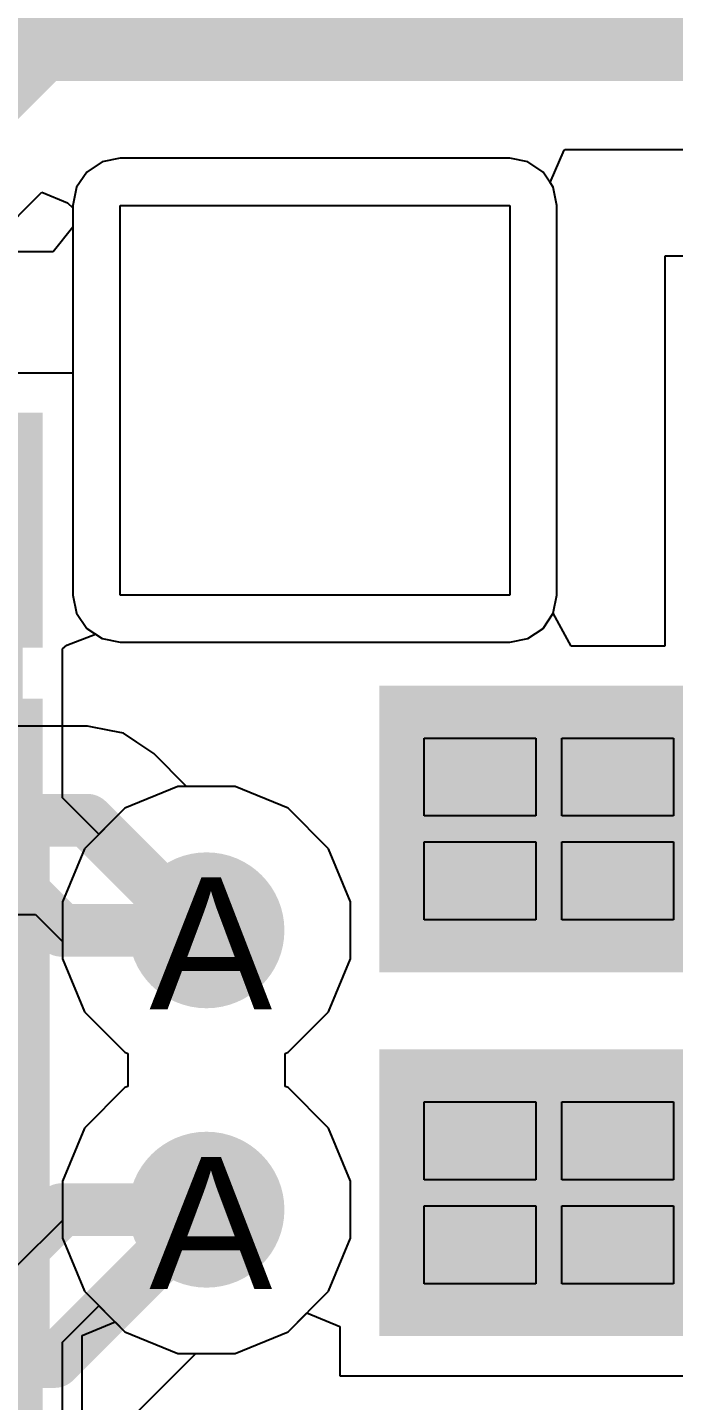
# Model space of a CAD drawing. Header units: inches. Extents: x 0 to 5271, y 0 to 5417.
# Drawn here: x 120.09 to 122.57, y 42.14 to 47.42 of the extents above; entities that cross this region are included whole.
import ezdxf

# ---------------------------------------------------------------- set-up
doc = ezdxf.new("R2010")
doc.units = ezdxf.units.IN
for name, color, linetype in [('Bottom Layer', 5, 'Continuous'), ('Bottom Overlay', 54, 'Continuous'), ('Bottom Paste', 16, 'Continuous'), ('Bottom Solder', 6, 'Continuous'), ('Drill Drawing', 1, 'Continuous'), ('Keep-Out Layer', 6, 'Continuous'), ('L2_GND1', 16, 'Continuous'), ('L3_SIG1', 76, 'Continuous'), ('L4_PWR', 90, 'Continuous'), ('L5_GND2', 156, 'Continuous'), ('L6_SIG2', 130, 'Continuous'), ('L7_GND3', 216, 'Continuous'), ('Top Layer', 1, 'Continuous'), ('Top Paste', 8, 'Continuous'), ('Top Solder', 216, 'Continuous'), ('Via Holes', 16, 'Continuous')]:
    doc.layers.add(name, color=color, linetype=linetype)
doc.styles.add('Arial', font='', dxfattribs={"height": 0.2})
doc.styles.get('Arial').set_extended_font_data('Arial')

# ---------------------------------------------------------------- blocks, each defined once
blk = doc.blocks.new('TXB0102DCUT_B_267')
at = {"layer": 'Bottom Layer'}
for points in [[(-1.95, 0.9), (-1.15, 0.9), (-1.15, 0.6), (-1.95, 0.6)], [(1.15, 0.9), (1.95, 0.9), (1.95, 0.6), (1.15, 0.6)], [(-1.95, 0.4), (-1.15, 0.4), (-1.15, 0.1), (-1.95, 0.1)], [(1.15, 0.4), (1.95, 0.4), (1.95, 0.1), (1.15, 0.1)], [(-1.95, -0.1), (-1.15, -0.1), (-1.15, -0.4), (-1.95, -0.4)], [(1.15, -0.1), (1.95, -0.1), (1.95, -0.4), (1.15, -0.4)], [(-1.95, -0.6), (-1.15, -0.6), (-1.15, -0.9), (-1.95, -0.9)], [(1.15, -0.6), (1.95, -0.6), (1.95, -0.9), (1.15, -0.9)]]:
    blk.add_hatch(color=5, dxfattribs=at).paths.add_polyline_path(points)
at = {"layer": 'Bottom Paste'}
for points in [[(-1.95, 0.9), (-1.15, 0.9), (-1.15, 0.6), (-1.95, 0.6)], [(1.15, 0.9), (1.95, 0.9), (1.95, 0.6), (1.15, 0.6)], [(-1.95, 0.4), (-1.15, 0.4), (-1.15, 0.1), (-1.95, 0.1)], [(1.15, 0.4), (1.95, 0.4), (1.95, 0.1), (1.15, 0.1)], [(-1.95, -0.1), (-1.15, -0.1), (-1.15, -0.4), (-1.95, -0.4)], [(1.15, -0.1), (1.95, -0.1), (1.95, -0.4), (1.15, -0.4)], [(-1.95, -0.6), (-1.15, -0.6), (-1.15, -0.9), (-1.95, -0.9)], [(1.15, -0.6), (1.95, -0.6), (1.95, -0.9), (1.15, -0.9)]]:
    blk.add_hatch(color=16, dxfattribs=at).paths.add_polyline_path(points)
at = {"layer": 'Bottom Solder'}
for points in [[(-2.0516, 1.0016), (-1.0484, 1.0016), (-1.0484, 0.4984), (-2.0516, 0.4984)], [(1.0484, 1.0016), (2.0516, 1.0016), (2.0516, 0.4984), (1.0484, 0.4984)], [(-2.0516, 0.5016), (-1.0484, 0.5016), (-1.0484, -0.0016), (-2.0516, -0.0016)], [(1.0484, 0.5016), (2.0516, 0.5016), (2.0516, -0.0016), (1.0484, -0.0016)], [(-2.0516, 0.0016), (-1.0484, 0.0016), (-1.0484, -0.5016), (-2.0516, -0.5016)], [(1.0484, 0.0016), (2.0516, 0.0016), (2.0516, -0.5016), (1.0484, -0.5016)], [(-2.0516, -0.4984), (-1.0484, -0.4984), (-1.0484, -1.0016), (-2.0516, -1.0016)], [(1.0484, -0.4984), (2.0516, -0.4984), (2.0516, -1.0016), (1.0484, -1.0016)]]:
    blk.add_hatch(color=6, dxfattribs=at).paths.add_polyline_path(points)
at = {"layer": 'Bottom Overlay'}
for points in [[(-1.0414, 1.0414, 0.127, 0.127, 0), (0.9652, 1.0414, 0.127, 0.127, 0)], [(-1.0414, -1.0414, 0.127, 0.127, 0), (0.9652, -1.0414, 0.127, 0.127, 0)]]:
    blk.add_lwpolyline(points, format="xyseb", dxfattribs=at)
for points in [[(-1.0732, 1.0414, 0.0635, 0.0635, 1), (-1.0097, 1.0414, 0.0635, 0.0635, 1)], [(0.9334, 1.0414, 0.0635, 0.0635, 1), (0.9969, 1.0414, 0.0635, 0.0635, 1)], [(-1.5367, -1.0922, 0.2, 0.2, 1), (-1.6129, -1.0922, 0.2, 0.2, 1)], [(-1.6629, -1.0922, 0.1, 0.1, 1), (-1.5629, -1.0922, 0.1, 0.1, 1)], [(-1.5867, -1.0922, 0.1, 0.1, 1), (-1.4867, -1.0922, 0.1, 0.1, 1)], [(-1.0732, -1.0414, 0.0635, 0.0635, 1), (-1.0097, -1.0414, 0.0635, 0.0635, 1)], [(0.9334, -1.0414, 0.0635, 0.0635, 1), (0.9969, -1.0414, 0.0635, 0.0635, 1)]]:
    blk.add_lwpolyline(points, format="xyseb", close=True, dxfattribs=at)
blk = doc.blocks.new('A7682E_268')
at = {"layer": 'Top Layer'}
for points in [[(-5.9, 5.35), (-4.8, 5.35), (-4.8, 4.45), (-5.9, 4.45)], [(-5.9, 3.95), (-4.8, 3.95), (-4.8, 3.05), (-5.9, 3.05)]]:
    blk.add_hatch(color=1, dxfattribs=at).paths.add_polyline_path(points)
at = {"layer": 'Top Solder'}
for points in [[(-8.4016, 6.5015), (-7.2984, 6.5015), (-7.2984, 5.5983), (-8.4016, 5.5983)], [(-6.0016, 5.4516), (-4.6984, 5.4516), (-4.6984, 4.3484), (-6.0016, 4.3484)], [(-8.4016, 5.4016), (-7.2984, 5.4016), (-7.2984, 4.4984), (-8.4016, 4.4984)], [(-8.4016, 4.3015), (-7.2984, 4.3015), (-7.2984, 3.3983), (-8.4016, 3.3983)], [(-6.0016, 4.0516), (-4.6984, 4.0516), (-4.6984, 2.9484), (-6.0016, 2.9484)], [(-8.4016, 3.2016), (-7.2984, 3.2016), (-7.2984, 2.2984), (-8.4016, 2.2984)]]:
    blk.add_hatch(color=216, dxfattribs=at).paths.add_polyline_path(points)
at = {"layer": 'Keep-Out Layer'}
for p, q in [((-7, 5.8), (-7, 7.3)), ((-7, 7.3), (-5.5, 7.3)), ((-5.5, 7.3), (-5.5, 5.8)), ((-5.5, 5.8), (-7, 5.8))]:
    blk.add_line(p, q, dxfattribs=at)
at = {"layer": 'Top Paste'}
for p, q in [((-5.83, 4.95), (-5.83, 5.25)), ((-5.83, 5.25), (-5.4, 5.25)), ((-5.4, 5.25), (-5.4, 4.95)), ((-5.3, 4.95), (-5.3, 5.25)), ((-5.3, 5.25), (-4.87, 5.25)), ((-4.87, 5.25), (-4.87, 4.95)), ((-5.4, 4.95), (-5.83, 4.95)), ((-4.87, 4.95), (-5.3, 4.95)), ((-5.83, 4.55), (-5.83, 4.85)), ((-5.83, 4.85), (-5.4, 4.85)), ((-5.4, 4.85), (-5.4, 4.55)), ((-5.3, 4.55), (-5.3, 4.85)), ((-5.3, 4.85), (-4.87, 4.85)), ((-4.87, 4.85), (-4.87, 4.55)), ((-5.4, 4.55), (-5.83, 4.55)), ((-4.87, 4.55), (-5.3, 4.55)), ((-5.83, 3.55), (-5.83, 3.85)), ((-5.83, 3.85), (-5.4, 3.85)), ((-5.4, 3.85), (-5.4, 3.55)), ((-5.3, 3.55), (-5.3, 3.85)), ((-5.3, 3.85), (-4.87, 3.85)), ((-4.87, 3.85), (-4.87, 3.55)), ((-5.4, 3.55), (-5.83, 3.55)), ((-4.87, 3.55), (-5.3, 3.55)), ((-5.83, 3.15), (-5.83, 3.45)), ((-5.83, 3.45), (-5.4, 3.45)), ((-5.4, 3.45), (-5.4, 3.15)), ((-5.3, 3.15), (-5.3, 3.45)), ((-5.3, 3.45), (-4.87, 3.45)), ((-4.87, 3.45), (-4.87, 3.15)), ((-5.4, 3.15), (-5.83, 3.15)), ((-4.87, 3.15), (-5.3, 3.15))]:
    blk.add_line(p, q, dxfattribs=at)

msp = doc.modelspace()

# ---------------------------------------------------------------- hatches: boundary and pattern name
at = {"layer": 'Bottom Layer'}
h = msp.add_hatch(color=5, dxfattribs=at)
edge = h.paths.add_edge_path()
edge.add_arc((120.7757, 43.9504), 0.3, 0, 360)
h = msp.add_hatch(color=5, dxfattribs=at)
edge = h.paths.add_edge_path()
edge.add_arc((120.7757, 42.8752), 0.3, 0, 360)
at = {"layer": 'L2_GND1'}
h = msp.add_hatch(color=16, dxfattribs=at)
edge = h.paths.add_edge_path()
edge.add_arc((120.7757, 43.9504), 0.3, 0, 360)
h = msp.add_hatch(color=16, dxfattribs=at)
edge = h.paths.add_edge_path()
edge.add_arc((120.7757, 42.8752), 0.3, 0, 360)
at = {"layer": 'L3_SIG1'}
h = msp.add_hatch(color=76, dxfattribs=at)
edge = h.paths.add_edge_path()
edge.add_arc((120.7757, 43.9504), 0.3, 0, 360)
h = msp.add_hatch(color=76, dxfattribs=at)
edge = h.paths.add_edge_path()
edge.add_arc((120.7757, 42.8752), 0.3, 0, 360)
at = {"layer": 'L4_PWR'}
h = msp.add_hatch(color=90, dxfattribs=at)
edge = h.paths.add_edge_path()
edge.add_arc((120.7757, 43.9504), 0.3, 0, 360)
h = msp.add_hatch(color=90, dxfattribs=at)
edge = h.paths.add_edge_path()
edge.add_arc((120.7757, 42.8752), 0.3, 0, 360)
at = {"layer": 'L5_GND2'}
h = msp.add_hatch(color=156, dxfattribs=at)
edge = h.paths.add_edge_path()
edge.add_arc((120.7757, 43.9504), 0.3, 0, 360)
h = msp.add_hatch(color=156, dxfattribs=at)
edge = h.paths.add_edge_path()
edge.add_arc((120.7757, 42.8752), 0.3, 0, 360)
at = {"layer": 'L6_SIG2'}
h = msp.add_hatch(color=130, dxfattribs=at)
edge = h.paths.add_edge_path()
edge.add_arc((120.7757, 43.9504), 0.3, 0, 360)
h = msp.add_hatch(color=130, dxfattribs=at)
edge = h.paths.add_edge_path()
edge.add_arc((120.7757, 42.8752), 0.3, 0, 360)
at = {"layer": 'L7_GND3'}
h = msp.add_hatch(color=216, dxfattribs=at)
edge = h.paths.add_edge_path()
edge.add_arc((120.7757, 43.9504), 0.3, 0, 360)
h = msp.add_hatch(color=216, dxfattribs=at)
edge = h.paths.add_edge_path()
edge.add_arc((120.7757, 42.8752), 0.3, 0, 360)
at = {"layer": 'Top Layer'}
h = msp.add_hatch(color=1, dxfattribs=at)
edge = h.paths.add_edge_path()
edge.add_arc((120.7757, 43.9504), 0.3, 0, 360)
h = msp.add_hatch(color=1, dxfattribs=at)
edge = h.paths.add_edge_path()
edge.add_arc((120.7757, 42.8752), 0.3, 0, 360)
at = {"layer": 'Via Holes'}
h = msp.add_hatch(color=7, dxfattribs=at)
edge = h.paths.add_edge_path()
edge.add_arc((120.7757, 43.9504), 0.15, 0, 360)
h = msp.add_hatch(color=7, dxfattribs=at)
edge = h.paths.add_edge_path()
edge.add_arc((120.7757, 42.8752), 0.15, 0, 360)

# ---------------------------------------------------------------- linework, layer by layer
at = {"layer": 'Bottom Layer'}
for p, q in [((120.3738, 46.9079), (120.315, 46.8686)), ((120.4432, 46.9217), (120.3738, 46.9079)), ((121.9432, 46.9217), (120.4432, 46.9217)), ((122.0125, 46.9079), (121.9432, 46.9217)), ((122.0713, 46.8686), (122.0125, 46.9079)), ((120.315, 46.8686), (120.2757, 46.8098)), ((122.1106, 46.8098), (122.0713, 46.8686)), ((120.2757, 46.8098), (120.2619, 46.7404)), ((122.1244, 46.7404), (122.1106, 46.8098)), ((120.2619, 46.7404), (120.2619, 46.6568)), ((122.1244, 45.2404), (122.1244, 46.7404)), ((120.2619, 46.6568), (120.1853, 46.5615)), ((120.1349, 46.5615), (119.492, 46.5615)), ((120.1853, 46.5615), (120.1349, 46.5615)), ((122.1106, 45.1711), (122.1244, 45.2404)), ((122.0713, 45.1123), (122.1106, 45.1711)), ((120.2382, 45.0483), (120.348, 45.0902)), ((120.348, 45.0902), (120.3738, 45.073)), ((122.0125, 45.073), (122.0713, 45.1123)), ((120.221, 45.0339), (120.2382, 45.0483)), ((120.221, 44.4604), (120.221, 45.0339)), ((120.3738, 45.073), (120.4432, 45.0592)), ((120.4432, 45.0592), (121.9432, 45.0592)), ((121.9432, 45.0592), (122.0125, 45.073)), ((120.6655, 44.5044), (120.4619, 44.4201)), ((120.8859, 44.5044), (120.6655, 44.5044)), ((121.0895, 44.4201), (120.8859, 44.5044)), ((120.3616, 44.3198), (120.221, 44.4604)), ((120.4619, 44.4201), (120.3616, 44.3198)), ((121.2453, 44.2643), (121.0895, 44.4201)), ((121.3297, 44.0606), (121.2453, 44.2643)), ((121.3297, 43.8402), (121.3297, 44.0606)), ((121.2453, 43.6366), (121.3297, 43.8402)), ((121.0895, 43.4808), (121.2453, 43.6366)), ((121.0787, 43.4763), (121.0895, 43.4808)), ((121.0787, 43.3493), (121.0787, 43.4763)), ((121.0895, 43.3449), (121.0787, 43.3493)), ((121.2453, 43.189), (121.0895, 43.3449)), ((121.3297, 42.9854), (121.2453, 43.189)), ((121.3297, 42.765), (121.3297, 42.9854)), ((121.2453, 42.5614), (121.3297, 42.765)), ((121.0895, 42.4055), (121.2453, 42.5614)), ((120.221, 42.3652), (120.3616, 42.5058)), ((120.3616, 42.5058), (120.4619, 42.4055)), ((120.4619, 42.4055), (120.6655, 42.3212)), ((120.8859, 42.3212), (121.0895, 42.4055)), ((120.221, 41.2088), (120.221, 42.3652)), ((120.6655, 42.3212), (120.8859, 42.3212))]:
    msp.add_line(p, q, dxfattribs=at)
for points in [[(119.817, 44.3517, 0.2032, 0.2032, 0), (120.2182, 43.9504, 0.2032, 0.2032, 0)], [(120.2182, 43.9504, 0.2032, 0.2032, 0), (120.7757, 43.9504, 0.2032, 0.2032, 0)], [(119.817, 42.474, 0.2032, 0.2032, 0), (120.2182, 42.8752, 0.2032, 0.2032, 0)], [(120.2182, 42.8752, 0.2032, 0.2032, 0), (120.7757, 42.8752, 0.2032, 0.2032, 0)]]:
    msp.add_lwpolyline(points, format="xyseb", dxfattribs=at)
for points in [[(120.1674, 43.9504, 0.1016, 0.1016, 1), (120.269, 43.9504, 0.1016, 0.1016, 1)], [(120.1674, 43.9504, 0.1016, 0.1016, 1), (120.269, 43.9504, 0.1016, 0.1016, 1)], [(120.7249, 43.9504, 0.1016, 0.1016, 1), (120.8265, 43.9504, 0.1016, 0.1016, 1)], [(120.1674, 42.8752, 0.1016, 0.1016, 1), (120.269, 42.8752, 0.1016, 0.1016, 1)], [(120.1674, 42.8752, 0.1016, 0.1016, 1), (120.269, 42.8752, 0.1016, 0.1016, 1)], [(120.7249, 42.8752, 0.1016, 0.1016, 1), (120.8265, 42.8752, 0.1016, 0.1016, 1)]]:
    msp.add_lwpolyline(points, format="xyseb", close=True, dxfattribs=at)
at = {"layer": 'L2_GND1'}
for p, q in [((120.3738, 46.9079), (120.315, 46.8686)), ((120.4432, 46.9217), (120.3738, 46.9079)), ((121.9432, 46.9217), (120.4432, 46.9217)), ((122.0125, 46.9079), (121.9432, 46.9217)), ((122.0713, 46.8686), (122.0125, 46.9079)), ((120.315, 46.8686), (120.2757, 46.8098)), ((122.1106, 46.8098), (122.0713, 46.8686)), ((120.2757, 46.8098), (120.2619, 46.7404)), ((122.1244, 46.7404), (122.1106, 46.8098)), ((120.2619, 46.7404), (120.2619, 45.2404)), ((122.1244, 45.2404), (122.1244, 46.7404)), ((120.2619, 45.2404), (120.2757, 45.1711)), ((122.1106, 45.1711), (122.1244, 45.2404)), ((120.2757, 45.1711), (120.315, 45.1123)), ((122.0713, 45.1123), (122.1106, 45.1711)), ((120.315, 45.1123), (120.3738, 45.073)), ((122.0125, 45.073), (122.0713, 45.1123)), ((120.3738, 45.073), (120.4432, 45.0592)), ((120.4432, 45.0592), (121.9432, 45.0592)), ((121.9432, 45.0592), (122.0125, 45.073)), ((120.6655, 44.5044), (120.4619, 44.4201)), ((120.8859, 44.5044), (120.6655, 44.5044)), ((121.0895, 44.4201), (120.8859, 44.5044)), ((120.4619, 44.4201), (120.306, 44.2643)), ((121.2453, 44.2643), (121.0895, 44.4201)), ((120.306, 44.2643), (120.2217, 44.0606)), ((121.3297, 44.0606), (121.2453, 44.2643)), ((120.2217, 44.0606), (120.2217, 43.8402)), ((121.3297, 43.8402), (121.3297, 44.0606)), ((120.2217, 43.8402), (120.306, 43.6366)), ((121.2453, 43.6366), (121.3297, 43.8402)), ((120.306, 43.6366), (120.4619, 43.4808)), ((121.0895, 43.4808), (121.2453, 43.6366)), ((120.4619, 43.4808), (120.4726, 43.4763)), ((120.4726, 43.4763), (120.4726, 43.3493)), ((121.0787, 43.4763), (121.0895, 43.4808)), ((121.0787, 43.3493), (121.0787, 43.4763)), ((120.4619, 43.3449), (120.306, 43.189)), ((120.4726, 43.3493), (120.4619, 43.3449)), ((121.0895, 43.3449), (121.0787, 43.3493)), ((121.2453, 43.189), (121.0895, 43.3449)), ((120.306, 43.189), (120.2217, 42.9854)), ((121.3297, 42.9854), (121.2453, 43.189)), ((120.2217, 42.9854), (120.2217, 42.765)), ((121.3297, 42.765), (121.3297, 42.9854)), ((120.2217, 42.765), (120.306, 42.5614)), ((121.2453, 42.5614), (121.3297, 42.765)), ((120.306, 42.5614), (120.4619, 42.4055)), ((121.0895, 42.4055), (121.2453, 42.5614)), ((120.4619, 42.4055), (120.6655, 42.3212)), ((120.8859, 42.3212), (121.0895, 42.4055)), ((120.6655, 42.3212), (120.8859, 42.3212))]:
    msp.add_line(p, q, dxfattribs=at)
at = {"layer": 'L3_SIG1'}
for p, q in [((120.3738, 46.9079), (120.315, 46.8686)), ((120.4432, 46.9217), (120.3738, 46.9079)), ((121.9432, 46.9217), (120.4432, 46.9217)), ((122.0125, 46.9079), (121.9432, 46.9217)), ((122.0713, 46.8686), (122.0125, 46.9079)), ((120.315, 46.8686), (120.2757, 46.8098)), ((122.1106, 46.8098), (122.0713, 46.8686)), ((120.2757, 46.8098), (120.2619, 46.7404)), ((122.1244, 46.7404), (122.1106, 46.8098)), ((120.2619, 46.7404), (120.2619, 45.2404)), ((122.1244, 45.2404), (122.1244, 46.7404)), ((120.2619, 45.2404), (120.2757, 45.1711)), ((122.1106, 45.1711), (122.1244, 45.2404)), ((120.2757, 45.1711), (120.315, 45.1123)), ((122.0713, 45.1123), (122.1106, 45.1711)), ((120.315, 45.1123), (120.3738, 45.073)), ((122.0125, 45.073), (122.0713, 45.1123)), ((120.3738, 45.073), (120.4432, 45.0592)), ((120.4432, 45.0592), (121.9432, 45.0592)), ((121.9432, 45.0592), (122.0125, 45.073)), ((120.6655, 44.5044), (120.4619, 44.4201)), ((120.8859, 44.5044), (120.6655, 44.5044)), ((121.0895, 44.4201), (120.8859, 44.5044)), ((120.4619, 44.4201), (120.306, 44.2643)), ((121.2453, 44.2643), (121.0895, 44.4201)), ((120.306, 44.2643), (120.2217, 44.0606)), ((121.3297, 44.0606), (121.2453, 44.2643)), ((120.2217, 44.0606), (120.2217, 43.8402)), ((121.3297, 43.8402), (121.3297, 44.0606)), ((120.2217, 43.8402), (120.306, 43.6366)), ((121.2453, 43.6366), (121.3297, 43.8402)), ((120.306, 43.6366), (120.4619, 43.4808)), ((121.0895, 43.4808), (121.2453, 43.6366)), ((120.4619, 43.4808), (120.4726, 43.4763)), ((120.4726, 43.4763), (120.4726, 43.3493)), ((121.0787, 43.4763), (121.0895, 43.4808)), ((121.0787, 43.3493), (121.0787, 43.4763)), ((120.4619, 43.3449), (120.306, 43.189)), ((120.4726, 43.3493), (120.4619, 43.3449)), ((121.0895, 43.3449), (121.0787, 43.3493)), ((121.2453, 43.189), (121.0895, 43.3449)), ((120.306, 43.189), (120.2217, 42.9854)), ((121.3297, 42.9854), (121.2453, 43.189)), ((120.2217, 42.9854), (120.2217, 42.834)), ((121.3297, 42.765), (121.3297, 42.9854)), ((120.2217, 42.834), (120.0413, 42.6536)), ((121.2453, 42.5614), (121.3297, 42.765)), ((121.0895, 42.4055), (121.2453, 42.5614)), ((120.8859, 42.3212), (121.0895, 42.4055)), ((120.4478, 42.0346), (120.7344, 42.3212)), ((120.7344, 42.3212), (120.8859, 42.3212))]:
    msp.add_line(p, q, dxfattribs=at)
for points in [[(120.1915, 42.291, 0.2032, 0.2032, 0), (120.7757, 42.8752, 0.2032, 0.2032, 0)], [(115.5904, 42.291, 0.2032, 0.2032, 0), (120.1915, 42.291, 0.2032, 0.2032, 0)]]:
    msp.add_lwpolyline(points, format="xyseb", dxfattribs=at)
for points in [[(120.7249, 42.8752, 0.1016, 0.1016, 1), (120.8265, 42.8752, 0.1016, 0.1016, 1)], [(120.1407, 42.291, 0.1016, 0.1016, 1), (120.2423, 42.291, 0.1016, 0.1016, 1)], [(120.1407, 42.291, 0.1016, 0.1016, 1), (120.2423, 42.291, 0.1016, 0.1016, 1)]]:
    msp.add_lwpolyline(points, format="xyseb", close=True, dxfattribs=at)
at = {"layer": 'L4_PWR'}
for p, q in [((122.0987, 46.8277), (122.1528, 46.9525)), ((122.1528, 46.9525), (122.155, 46.9547)), ((122.155, 46.9547), (123.4832, 46.9547)), ((122.1106, 46.8098), (122.0987, 46.8277)), ((119.0812, 45.7301), (120.1425, 46.7914)), ((120.1425, 46.7914), (120.2406, 46.7495)), ((122.1244, 46.7404), (122.1106, 46.8098)), ((120.2406, 46.7495), (120.2619, 46.7312)), ((120.2619, 46.7312), (120.2619, 45.2404)), ((122.1244, 45.2404), (122.1244, 46.7404)), ((120.2619, 45.2404), (120.2757, 45.1711)), ((122.1106, 45.1711), (122.1244, 45.2404)), ((120.2757, 45.1711), (120.315, 45.1123)), ((122.0713, 45.1123), (122.1106, 45.1711)), ((120.315, 45.1123), (120.3738, 45.073)), ((122.0125, 45.073), (122.0713, 45.1123)), ((120.3738, 45.073), (120.4432, 45.0592)), ((120.4432, 45.0592), (121.9432, 45.0592)), ((121.9432, 45.0592), (122.0125, 45.073)), ((120.6655, 44.5044), (120.4619, 44.4201)), ((120.8859, 44.5044), (120.6655, 44.5044)), ((121.0895, 44.4201), (120.8859, 44.5044)), ((120.4619, 44.4201), (120.306, 44.2643)), ((121.2453, 44.2643), (121.0895, 44.4201)), ((120.306, 44.2643), (120.2217, 44.0606)), ((121.3297, 44.0606), (121.2453, 44.2643)), ((120.2217, 44.0606), (120.2217, 43.8402)), ((121.3297, 43.8402), (121.3297, 44.0606)), ((120.2217, 43.8402), (120.306, 43.6366)), ((121.2453, 43.6366), (121.3297, 43.8402)), ((120.306, 43.6366), (120.4619, 43.4808)), ((121.0895, 43.4808), (121.2453, 43.6366)), ((120.4619, 43.4808), (120.4726, 43.4763)), ((120.4726, 43.4763), (120.4726, 43.3493)), ((121.0787, 43.4763), (121.0895, 43.4808)), ((121.0787, 43.3493), (121.0787, 43.4763)), ((120.4619, 43.3449), (120.306, 43.189)), ((120.4726, 43.3493), (120.4619, 43.3449)), ((121.0895, 43.3449), (121.0787, 43.3493)), ((121.2453, 43.189), (121.0895, 43.3449)), ((120.306, 43.189), (120.2217, 42.9854)), ((121.3297, 42.9854), (121.2453, 43.189)), ((120.2217, 42.9854), (120.2217, 42.765)), ((121.3297, 42.765), (121.3297, 42.9854)), ((120.2217, 42.765), (120.306, 42.5614)), ((121.2453, 42.5614), (121.3297, 42.765)), ((120.306, 42.5614), (120.4619, 42.4055)), ((121.0895, 42.4055), (121.2453, 42.5614)), ((120.4619, 42.4055), (120.6655, 42.3212)), ((120.8859, 42.3212), (121.0895, 42.4055)), ((120.6655, 42.3212), (120.8859, 42.3212))]:
    msp.add_line(p, q, dxfattribs=at)
for points in [[(118.715, 46.0964, 0.508, 0.508, 0), (120.0912, 47.4726, 0.508, 0.508, 0)], [(120.0912, 47.4726, 0.508, 0.508, 0), (123.4832, 47.4726, 0.508, 0.508, 0)]]:
    msp.add_lwpolyline(points, format="xyseb", dxfattribs=at)
msp.add_lwpolyline([(119.9642, 47.4726, 0.254, 0.254, 1), (120.2182, 47.4726, 0.254, 0.254, 1)], format="xyseb", close=True, dxfattribs=at)
msp.add_lwpolyline([(119.9642, 47.4726, 0.254, 0.254, 1), (120.2182, 47.4726, 0.254, 0.254, 1)], format="xyseb", close=True, dxfattribs=at)
at = {"layer": 'L5_GND2'}
for p, q in [((120.3738, 46.9079), (120.315, 46.8686)), ((120.4432, 46.9217), (120.3738, 46.9079)), ((121.9432, 46.9217), (120.4432, 46.9217)), ((122.0125, 46.9079), (121.9432, 46.9217)), ((122.0713, 46.8686), (122.0125, 46.9079)), ((120.315, 46.8686), (120.2757, 46.8098)), ((122.1106, 46.8098), (122.0713, 46.8686)), ((120.2757, 46.8098), (120.2619, 46.7404)), ((122.1244, 46.7404), (122.1106, 46.8098)), ((120.2619, 46.7404), (120.2619, 45.2404)), ((122.1244, 45.2404), (122.1244, 46.7404)), ((120.2619, 45.2404), (120.2757, 45.1711)), ((122.1106, 45.1711), (122.1244, 45.2404)), ((120.2757, 45.1711), (120.315, 45.1123)), ((122.0713, 45.1123), (122.1106, 45.1711)), ((120.315, 45.1123), (120.3738, 45.073)), ((122.0125, 45.073), (122.0713, 45.1123)), ((120.3738, 45.073), (120.4432, 45.0592)), ((120.4432, 45.0592), (121.9432, 45.0592)), ((121.9432, 45.0592), (122.0125, 45.073)), ((120.6655, 44.5044), (120.4619, 44.4201)), ((120.8859, 44.5044), (120.6655, 44.5044)), ((121.0895, 44.4201), (120.8859, 44.5044)), ((120.4619, 44.4201), (120.306, 44.2643)), ((121.2453, 44.2643), (121.0895, 44.4201)), ((120.306, 44.2643), (120.2217, 44.0606)), ((121.3297, 44.0606), (121.2453, 44.2643)), ((120.2217, 44.0606), (120.2217, 43.8402)), ((121.3297, 43.8402), (121.3297, 44.0606)), ((120.2217, 43.8402), (120.306, 43.6366)), ((121.2453, 43.6366), (121.3297, 43.8402)), ((120.306, 43.6366), (120.4619, 43.4808)), ((121.0895, 43.4808), (121.2453, 43.6366)), ((120.4619, 43.4808), (120.4726, 43.4763)), ((120.4726, 43.4763), (120.4726, 43.3493)), ((121.0787, 43.4763), (121.0895, 43.4808)), ((121.0787, 43.3493), (121.0787, 43.4763)), ((120.4619, 43.3449), (120.306, 43.189)), ((120.4726, 43.3493), (120.4619, 43.3449)), ((121.0895, 43.3449), (121.0787, 43.3493)), ((121.2453, 43.189), (121.0895, 43.3449)), ((120.306, 43.189), (120.2217, 42.9854)), ((121.3297, 42.9854), (121.2453, 43.189)), ((120.2217, 42.9854), (120.2217, 42.765)), ((121.3297, 42.765), (121.3297, 42.9854)), ((120.2217, 42.765), (120.306, 42.5614)), ((121.2453, 42.5614), (121.3297, 42.765)), ((120.306, 42.5614), (120.4619, 42.4055)), ((121.0895, 42.4055), (121.2453, 42.5614)), ((120.4619, 42.4055), (120.6655, 42.3212)), ((120.8859, 42.3212), (121.0895, 42.4055)), ((120.6655, 42.3212), (120.8859, 42.3212))]:
    msp.add_line(p, q, dxfattribs=at)
at = {"layer": 'L6_SIG2'}
for p, q in [((120.3738, 46.9079), (120.315, 46.8686)), ((120.4432, 46.9217), (120.3738, 46.9079)), ((121.9432, 46.9217), (120.4432, 46.9217)), ((122.0125, 46.9079), (121.9432, 46.9217)), ((122.0713, 46.8686), (122.0125, 46.9079)), ((120.315, 46.8686), (120.2757, 46.8098)), ((122.1106, 46.8098), (122.0713, 46.8686)), ((120.2757, 46.8098), (120.2619, 46.7404)), ((122.1244, 46.7404), (122.1106, 46.8098)), ((120.2619, 46.7404), (120.2619, 45.2404)), ((122.1244, 45.2404), (122.1244, 46.7404)), ((120.2619, 45.2404), (120.2757, 45.1711)), ((122.1106, 45.1711), (122.1244, 45.2404)), ((120.2757, 45.1711), (120.315, 45.1123)), ((122.0713, 45.1123), (122.1106, 45.1711)), ((120.315, 45.1123), (120.3738, 45.073)), ((122.0125, 45.073), (122.0713, 45.1123)), ((120.3738, 45.073), (120.4432, 45.0592)), ((120.4432, 45.0592), (121.9432, 45.0592)), ((121.9432, 45.0592), (122.0125, 45.073)), ((120.3172, 44.7364), (118.4959, 44.7364)), ((120.4094, 44.718), (120.3172, 44.7364)), ((120.3172, 44.7364), (120.3172, 44.7364)), ((120.456, 44.7088), (120.4094, 44.718)), ((120.5077, 44.6742), (120.456, 44.7088)), ((120.456, 44.7088), (120.456, 44.7088)), ((120.456, 44.7088), (120.456, 44.7088)), ((120.5736, 44.6302), (120.5077, 44.6742)), ((120.6993, 44.5044), (120.5736, 44.6302)), ((120.5736, 44.6302), (120.5736, 44.6302)), ((120.5736, 44.6302), (120.5736, 44.6302)), ((120.8859, 44.5044), (120.6993, 44.5044)), ((121.0895, 44.4201), (120.8859, 44.5044)), ((121.2453, 44.2643), (121.0895, 44.4201)), ((121.3297, 44.0606), (121.2453, 44.2643)), ((121.3297, 43.8402), (121.3297, 44.0606)), ((119.0292, 44.0112), (120.1173, 44.0112)), ((120.1173, 44.0112), (120.2217, 43.9069)), ((120.2217, 43.9069), (120.2217, 43.8402)), ((120.2217, 43.8402), (120.306, 43.6366)), ((121.2453, 43.6366), (121.3297, 43.8402)), ((120.306, 43.6366), (120.4619, 43.4808)), ((121.0895, 43.4808), (121.2453, 43.6366)), ((120.4619, 43.4808), (120.4726, 43.4763)), ((120.4726, 43.4763), (120.4726, 43.3493)), ((121.0787, 43.4763), (121.0895, 43.4808)), ((121.0787, 43.3493), (121.0787, 43.4763)), ((120.4619, 43.3449), (120.306, 43.189)), ((120.4726, 43.3493), (120.4619, 43.3449)), ((121.0895, 43.3449), (121.0787, 43.3493)), ((121.2453, 43.189), (121.0895, 43.3449)), ((120.306, 43.189), (120.2217, 42.9854)), ((121.3297, 42.9854), (121.2453, 43.189)), ((120.2217, 42.9854), (120.2217, 42.765)), ((121.3297, 42.765), (121.3297, 42.9854)), ((120.2217, 42.765), (120.306, 42.5614)), ((121.2453, 42.5614), (121.3297, 42.765)), ((120.306, 42.5614), (120.4619, 42.4055)), ((121.0895, 42.4055), (121.2453, 42.5614)), ((120.4619, 42.4055), (120.6655, 42.3212)), ((120.8859, 42.3212), (121.0895, 42.4055)), ((120.6655, 42.3212), (120.8859, 42.3212))]:
    msp.add_line(p, q, dxfattribs=at)
for points in [[(103.4288, 44.3738, 0.2032, 0.2032, 0), (120.3172, 44.3738, 0.2032, 0.2032, 0)], [(120.3172, 44.3738, 0.2032, 0.2032, 0), (120.7405, 43.9504, 0.2032, 0.2032, 0)], [(120.7405, 43.9504, 0.2032, 0.2032, 0), (120.7757, 43.9504, 0.2032, 0.2032, 0)]]:
    msp.add_lwpolyline(points, format="xyseb", dxfattribs=at)
for points in [[(120.2664, 44.3738, 0.1016, 0.1016, 1), (120.368, 44.3738, 0.1016, 0.1016, 1)], [(120.2664, 44.3738, 0.1016, 0.1016, 1), (120.368, 44.3738, 0.1016, 0.1016, 1)], [(120.6897, 43.9504, 0.1016, 0.1016, 1), (120.7913, 43.9504, 0.1016, 0.1016, 1)], [(120.6897, 43.9504, 0.1016, 0.1016, 1), (120.7913, 43.9504, 0.1016, 0.1016, 1)], [(120.7249, 43.9504, 0.1016, 0.1016, 1), (120.8265, 43.9504, 0.1016, 0.1016, 1)]]:
    msp.add_lwpolyline(points, format="xyseb", close=True, dxfattribs=at)
at = {"layer": 'L7_GND3'}
for p, q in [((120.3738, 46.9079), (120.315, 46.8686)), ((120.4432, 46.9217), (120.3738, 46.9079)), ((121.9432, 46.9217), (120.4432, 46.9217)), ((122.0125, 46.9079), (121.9432, 46.9217)), ((122.0713, 46.8686), (122.0125, 46.9079)), ((120.315, 46.8686), (120.2757, 46.8098)), ((122.1106, 46.8098), (122.0713, 46.8686)), ((120.2757, 46.8098), (120.2619, 46.7404)), ((122.1244, 46.7404), (122.1106, 46.8098)), ((120.2619, 46.7404), (120.2619, 45.2404)), ((122.1244, 45.2404), (122.1244, 46.7404)), ((120.2619, 45.2404), (120.2757, 45.1711)), ((122.1106, 45.1711), (122.1244, 45.2404)), ((120.2757, 45.1711), (120.315, 45.1123)), ((122.0713, 45.1123), (122.1106, 45.1711)), ((120.315, 45.1123), (120.3738, 45.073)), ((122.0125, 45.073), (122.0713, 45.1123)), ((120.3738, 45.073), (120.4432, 45.0592)), ((120.4432, 45.0592), (121.9432, 45.0592)), ((121.9432, 45.0592), (122.0125, 45.073)), ((120.6655, 44.5044), (120.4619, 44.4201)), ((120.8859, 44.5044), (120.6655, 44.5044)), ((121.0895, 44.4201), (120.8859, 44.5044)), ((120.4619, 44.4201), (120.306, 44.2643)), ((121.2453, 44.2643), (121.0895, 44.4201)), ((120.306, 44.2643), (120.2217, 44.0606)), ((121.3297, 44.0606), (121.2453, 44.2643)), ((120.2217, 44.0606), (120.2217, 43.8402)), ((121.3297, 43.8402), (121.3297, 44.0606)), ((120.2217, 43.8402), (120.306, 43.6366)), ((121.2453, 43.6366), (121.3297, 43.8402)), ((120.306, 43.6366), (120.4619, 43.4808)), ((121.0895, 43.4808), (121.2453, 43.6366)), ((120.4619, 43.4808), (120.4726, 43.4763)), ((120.4726, 43.4763), (120.4726, 43.3493)), ((121.0787, 43.4763), (121.0895, 43.4808)), ((121.0787, 43.3493), (121.0787, 43.4763)), ((120.4619, 43.3449), (120.306, 43.189)), ((120.4726, 43.3493), (120.4619, 43.3449)), ((121.0895, 43.3449), (121.0787, 43.3493)), ((121.2453, 43.189), (121.0895, 43.3449)), ((120.306, 43.189), (120.2217, 42.9854)), ((121.3297, 42.9854), (121.2453, 43.189)), ((120.2217, 42.9854), (120.2217, 42.765)), ((121.3297, 42.765), (121.3297, 42.9854)), ((120.2217, 42.765), (120.306, 42.5614)), ((121.2453, 42.5614), (121.3297, 42.765)), ((120.306, 42.5614), (120.4619, 42.4055)), ((121.0895, 42.4055), (121.2453, 42.5614)), ((120.4619, 42.4055), (120.6655, 42.3212)), ((120.8859, 42.3212), (121.0895, 42.4055)), ((120.6655, 42.3212), (120.8859, 42.3212))]:
    msp.add_line(p, q, dxfattribs=at)
at = {"layer": 'Top Layer'}
for p, q in [((120.3738, 46.9079), (120.315, 46.8686)), ((120.4432, 46.9217), (120.3738, 46.9079)), ((121.9432, 46.9217), (120.4432, 46.9217)), ((122.0125, 46.9079), (121.9432, 46.9217)), ((122.0713, 46.8686), (122.0125, 46.9079)), ((120.315, 46.8686), (120.2757, 46.8098)), ((122.1106, 46.8098), (122.0713, 46.8686)), ((120.2757, 46.8098), (120.2619, 46.7404)), ((122.1244, 46.7404), (122.1106, 46.8098)), ((120.2619, 46.7404), (120.2619, 46.0944)), ((122.1244, 45.2404), (122.1244, 46.7404)), ((123.9471, 46.5444), (122.5391, 46.5444)), ((122.5391, 46.5444), (122.5391, 45.0444)), ((120.2619, 46.0944), (118.8892, 46.0944)), ((122.1106, 45.1711), (122.1244, 45.2404)), ((122.1788, 45.0444), (122.1106, 45.1711)), ((122.5391, 45.0444), (122.1788, 45.0444)), ((120.2972, 42.3906), (120.4242, 42.4433)), ((120.4242, 42.4433), (120.4619, 42.4055)), ((121.0895, 42.4055), (121.1622, 42.4782)), ((121.1622, 42.4782), (121.2892, 42.4256)), ((120.2972, 41.5864), (120.2972, 42.3906)), ((120.4619, 42.4055), (120.6655, 42.3212)), ((120.8859, 42.3212), (121.0895, 42.4055)), ((121.2892, 42.4256), (121.2892, 42.2364)), ((120.6655, 42.3212), (120.8859, 42.3212)), ((121.2892, 42.2364), (122.8972, 42.2364))]:
    msp.add_line(p, q, dxfattribs=at)

# ---------------------------------------------------------------- block references
msp.add_blockref('A7682E_268', (127.4432, 39.4404))
at = {"rotation": 90}
msp.add_blockref('TXB0102DCUT_B_267', (119.067, 43.4129), dxfattribs=at)

# ---------------------------------------------------------------- texts
at = {"layer": 'Drill Drawing', "style": 'Arial'}
for p in [(120.5556, 43.6457), (120.5556, 42.5705)]:
    msp.add_text('A', height=0.508, dxfattribs=at).set_placement(p)

doc.saveas('drawing.dxf')
